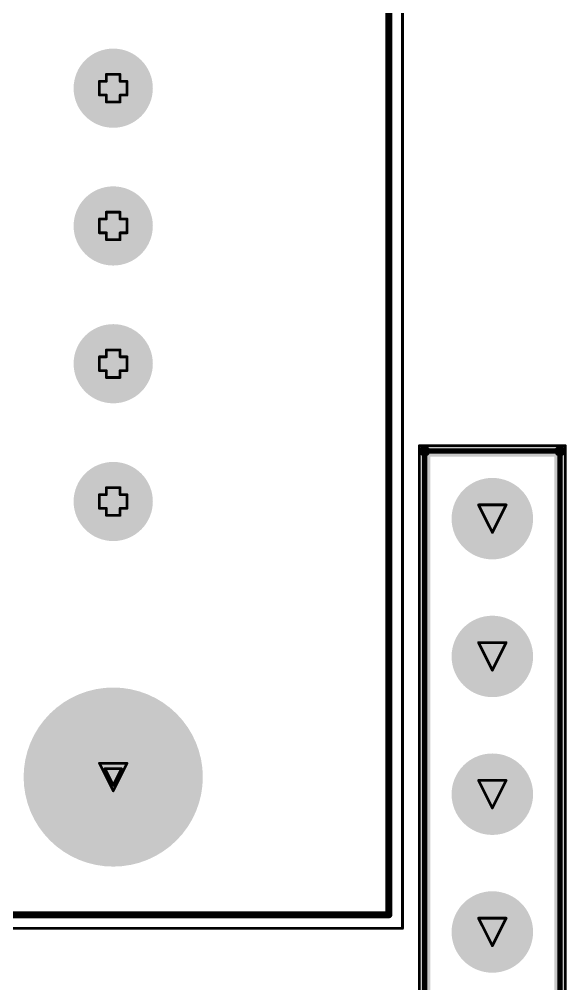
# Model space of a CAD drawing. Header units: millimetres. Extents: x 3.26 to 13.14, y 5.38 to 10.83.
# Drawn here: x 7.342 to 7.739, y 6.769 to 7.469 of the extents above; entities that cross this region are included whole.
import ezdxf

# ---------------------------------------------------------------- set-up
doc = ezdxf.new("R2010")
doc.units = ezdxf.units.MM
doc.header["$MEASUREMENT"] = 0
for name, color, linetype in [('BottomLayer', 5, 'Continuous'), ('BottomSolder', 6, 'Continuous'), ('DrillDrawing', 1, 'Continuous'), ('Mechanical13', 56, 'Continuous'), ('Mechanical15', 56, 'Continuous'), ('Mechanical16', 56, 'Continuous'), ('Mechanical4', 56, 'Continuous'), ('MultiLayer', 9, 'Continuous'), ('PadHoleLayer', 156, 'Continuous'), ('TopLayer', 1, 'Continuous'), ('TopOverlay', 2, 'Continuous'), ('TopSolder', 216, 'Continuous')]:
    doc.layers.add(name, color=color, linetype=linetype)

# ---------------------------------------------------------------- blocks, each defined once
blk = doc.blocks.new('BOUR_4609X_11')
at = {"layer": 'BottomLayer', "const_width": 0.02756}
for points in [[(0.08622, 0, 1), (0.11378, 0, 1)], [(0.18622, 0, 1), (0.21378, 0, 1)], [(0.28622, 0, 1), (0.31378, 0, 1)], [(0.38622, 0, 1), (0.41378, 0, 1)]]:
    blk.add_lwpolyline(points, format="xyb", close=True, dxfattribs=at)
at = {"layer": 'Mechanical13', "const_width": 0.00394}
for points in [[(-0.44902, 0.04902), (0.44902, 0.04902)], [(0.44902, 0.04902), (0.44902, -0.04902)], [(-0.44902, -0.04902), (0.44902, -0.04902)]]:
    blk.add_lwpolyline(points, dxfattribs=at)
at = {"layer": 'Mechanical13', "const_width": 0.00197}
for points in [[(0.44803, 0.04902, 1), (0.45, 0.04902, 1)], [(0.44803, 0.04902, 1), (0.45, 0.04902, 1)], [(0.44803, -0.04902, 1), (0.45, -0.04902, 1)], [(0.44803, -0.04902, 1), (0.45, -0.04902, 1)]]:
    blk.add_lwpolyline(points, format="xyb", close=True, dxfattribs=at)
at = {"layer": 'Mechanical15', "const_width": 0.00197}
for points in [[(-0.45295, 0.05295), (0.45295, 0.05295)], [(0.45295, 0.05295), (0.45295, -0.05295)], [(-0.45295, -0.05295), (0.45295, -0.05295)]]:
    blk.add_lwpolyline(points, dxfattribs=at)
at = {"layer": 'Mechanical15', "const_width": 0.000984}
for points in [[(0.45246, 0.05295, 1), (0.45344, 0.05295, 1)], [(0.45246, 0.05295, 1), (0.45344, 0.05295, 1)], [(0.45246, -0.05295, 1), (0.45344, -0.05295, 1)], [(0.45246, -0.05295, 1), (0.45344, -0.05295, 1)]]:
    blk.add_lwpolyline(points, format="xyb", close=True, dxfattribs=at)
at = {"layer": 'MultiLayer', "const_width": 0.02756}
for points in [[(0.08622, 0, 1), (0.11378, 0, 1)], [(0.18622, 0, 1), (0.21378, 0, 1)], [(0.28622, 0, 1), (0.31378, 0, 1)], [(0.38622, 0, 1), (0.41378, 0, 1)]]:
    blk.add_lwpolyline(points, format="xyb", close=True, dxfattribs=at)
at = {"layer": 'PadHoleLayer', "const_width": 0.01772}
for points in [[(0.09114, 0, 1), (0.10886, 0, 1)], [(0.19114, 0, 1), (0.20886, 0, 1)], [(0.29114, 0, 1), (0.30886, 0, 1)], [(0.39114, 0, 1), (0.40886, 0, 1)]]:
    blk.add_lwpolyline(points, format="xyb", close=True, dxfattribs=at)
at = {"layer": 'TopLayer', "const_width": 0.02756}
for points in [[(0.08622, 0, 1), (0.11378, 0, 1)], [(0.18622, 0, 1), (0.21378, 0, 1)], [(0.28622, 0, 1), (0.31378, 0, 1)], [(0.38622, 0, 1), (0.41378, 0, 1)]]:
    blk.add_lwpolyline(points, format="xyb", close=True, dxfattribs=at)
at = {"layer": 'TopOverlay', "const_width": 0.00787}
for points in [[(-0.44902, 0.04902), (0.44902, 0.04902)], [(0.44902, 0.04902), (0.44902, -0.04902)], [(-0.44902, -0.04902), (0.44902, -0.04902)]]:
    blk.add_lwpolyline(points, dxfattribs=at)
at = {"layer": 'TopOverlay', "const_width": 0.00394}
for points in [[(0.44705, 0.04902, 1), (0.45098, 0.04902, 1)], [(0.44705, 0.04902, 1), (0.45098, 0.04902, 1)], [(0.44705, -0.04902, 1), (0.45098, -0.04902, 1)], [(0.44705, -0.04902, 1), (0.45098, -0.04902, 1)]]:
    blk.add_lwpolyline(points, format="xyb", close=True, dxfattribs=at)
at = {"layer": 'TopSolder', "const_width": 0.02956}
for points in [[(0.08522, 0, 1), (0.11478, 0, 1)], [(0.18522, 0, 1), (0.21478, 0, 1)], [(0.28522, 0, 1), (0.31478, 0, 1)], [(0.38522, 0, 1), (0.41478, 0, 1)]]:
    blk.add_lwpolyline(points, format="xyb", close=True, dxfattribs=at)
blk = doc.blocks.new('_ARDUINO_MEGA2560_REV3___RETAIL_ARDUINO_MEGA2560_REV3___RETAIL_P________65')
at = {"layer": 'BottomLayer'}
for points, const_width in [([(-0.9815, -1.8, 1), (-0.9185, -1.8, 1)], 0.06299), ([(-0.76337, -1.8, 1), (-0.73663, -1.8, 1)], 0.02673), ([(-0.66337, -1.8, 1), (-0.63663, -1.8, 1)], 0.02673), ([(-0.56337, -1.8, 1), (-0.53663, -1.8, 1)], 0.02673), ([(-0.46337, -1.8, 1), (-0.43663, -1.8, 1)], 0.02673)]:
    blk.add_lwpolyline(points, format="xyb", close=True, dxfattribs=dict(at, const_width=const_width))
at = {"layer": 'BottomSolder'}
for points, const_width in [([(-0.9825, -1.8, 1), (-0.9175, -1.8, 1)], 0.06499), ([(-0.76437, -1.8, 1), (-0.73563, -1.8, 1)], 0.02873), ([(-0.66437, -1.8, 1), (-0.63563, -1.8, 1)], 0.02873), ([(-0.56437, -1.8, 1), (-0.53563, -1.8, 1)], 0.02873), ([(-0.46437, -1.8, 1), (-0.43563, -1.8, 1)], 0.02873)]:
    blk.add_lwpolyline(points, format="xyb", close=True, dxfattribs=dict(at, const_width=const_width))
at = {"layer": 'Mechanical16', "const_width": 0.00197}
for points in [[(-1.05984, 2.00984), (-1.05984, -2.00984)], [(-1.05984, -2.00984), (1.05984, -2.00984)]]:
    blk.add_lwpolyline(points, dxfattribs=at)
at = {"layer": 'Mechanical16', "const_width": 0.000984}
blk.add_lwpolyline([(-1.06033, -2.00984, 1), (-1.05935, -2.00984, 1)], format="xyb", close=True, dxfattribs=at)
blk.add_lwpolyline([(-1.06033, -2.00984, 1), (-1.05935, -2.00984, 1)], format="xyb", close=True, dxfattribs=at)
at = {"layer": 'Mechanical4', "const_width": 0.005}
for points in [[(-1.05, 2), (-1.05, -2)], [(-1.05, 2), (-1.05, -2)], [(-1.05, -2), (1.05, -2)], [(-1.05, -2), (1.05, -2)]]:
    blk.add_lwpolyline(points, dxfattribs=at)
at = {"layer": 'Mechanical4', "const_width": 0.0025}
blk.add_lwpolyline([(-1.05125, -2, 1), (-1.04875, -2, 1)], format="xyb", close=True, dxfattribs=at)
blk.add_lwpolyline([(-1.05125, -2, 1), (-1.04875, -2, 1)], format="xyb", close=True, dxfattribs=at)
blk.add_lwpolyline([(-1.05125, -2, 1), (-1.04875, -2, 1)], format="xyb", close=True, dxfattribs=at)
blk.add_lwpolyline([(-1.05125, -2, 1), (-1.04875, -2, 1)], format="xyb", close=True, dxfattribs=at)
at = {"layer": 'MultiLayer'}
for points, const_width in [([(-0.9815, -1.8, 1), (-0.9185, -1.8, 1)], 0.06299), ([(-0.76337, -1.8, 1), (-0.73663, -1.8, 1)], 0.02673), ([(-0.66337, -1.8, 1), (-0.63663, -1.8, 1)], 0.02673), ([(-0.56337, -1.8, 1), (-0.53663, -1.8, 1)], 0.02673), ([(-0.46337, -1.8, 1), (-0.43663, -1.8, 1)], 0.02673)]:
    blk.add_lwpolyline(points, format="xyb", close=True, dxfattribs=dict(at, const_width=const_width))
at = {"layer": 'PadHoleLayer'}
for points, const_width in [([(-0.9815, -1.8, 1), (-0.9185, -1.8, 1)], 0.06299), ([(-0.75837, -1.8, 1), (-0.74163, -1.8, 1)], 0.01673), ([(-0.65837, -1.8, 1), (-0.64163, -1.8, 1)], 0.01673), ([(-0.55837, -1.8, 1), (-0.54163, -1.8, 1)], 0.01673), ([(-0.45837, -1.8, 1), (-0.44163, -1.8, 1)], 0.01673)]:
    blk.add_lwpolyline(points, format="xyb", close=True, dxfattribs=dict(at, const_width=const_width))
at = {"layer": 'TopLayer'}
for points, const_width in [([(-0.9815, -1.8, 1), (-0.9185, -1.8, 1)], 0.06299), ([(-0.76337, -1.8, 1), (-0.73663, -1.8, 1)], 0.02673), ([(-0.66337, -1.8, 1), (-0.63663, -1.8, 1)], 0.02673), ([(-0.56337, -1.8, 1), (-0.53663, -1.8, 1)], 0.02673), ([(-0.46337, -1.8, 1), (-0.43663, -1.8, 1)], 0.02673)]:
    blk.add_lwpolyline(points, format="xyb", close=True, dxfattribs=dict(at, const_width=const_width))
at = {"layer": 'TopOverlay', "const_width": 0.005}
for points in [[(-1.05, 2), (-1.05, -2)], [(-1.05, -2), (1.05, -2)]]:
    blk.add_lwpolyline(points, dxfattribs=at)
at = {"layer": 'TopOverlay', "const_width": 0.0025}
blk.add_lwpolyline([(-1.05125, -2, 1), (-1.04875, -2, 1)], format="xyb", close=True, dxfattribs=at)
blk.add_lwpolyline([(-1.05125, -2, 1), (-1.04875, -2, 1)], format="xyb", close=True, dxfattribs=at)
at = {"layer": 'TopSolder'}
for points, const_width in [([(-0.9825, -1.8, 1), (-0.9175, -1.8, 1)], 0.06499), ([(-0.76437, -1.8, 1), (-0.73563, -1.8, 1)], 0.02873), ([(-0.66437, -1.8, 1), (-0.63563, -1.8, 1)], 0.02873), ([(-0.56437, -1.8, 1), (-0.53563, -1.8, 1)], 0.02873), ([(-0.46437, -1.8, 1), (-0.43563, -1.8, 1)], 0.02873)]:
    blk.add_lwpolyline(points, format="xyb", close=True, dxfattribs=dict(at, const_width=const_width))

msp = doc.modelspace()

# ---------------------------------------------------------------- linework, layer by layer
at = {"layer": 'DrillDrawing', "const_width": 0.002}
for points in [[(7.405, 7.424), (7.405, 7.429)], [(7.405, 7.429), (7.415, 7.429)], [(7.415, 7.424), (7.415, 7.429)], [(7.4, 7.414), (7.4, 7.424)], [(7.4, 7.424), (7.405, 7.424)], [(7.415, 7.424), (7.42, 7.424)], [(7.42, 7.414), (7.42, 7.424)], [(7.4, 7.414), (7.405, 7.414)], [(7.405, 7.409), (7.405, 7.414)], [(7.415, 7.414), (7.42, 7.414)], [(7.415, 7.409), (7.415, 7.414)], [(7.405, 7.409), (7.415, 7.409)], [(7.405, 7.324), (7.405, 7.329)], [(7.405, 7.329), (7.415, 7.329)], [(7.415, 7.324), (7.415, 7.329)], [(7.4, 7.314), (7.4, 7.324)], [(7.4, 7.324), (7.405, 7.324)], [(7.415, 7.324), (7.42, 7.324)], [(7.42, 7.314), (7.42, 7.324)], [(7.4, 7.314), (7.405, 7.314)], [(7.405, 7.309), (7.405, 7.314)], [(7.415, 7.314), (7.42, 7.314)], [(7.415, 7.309), (7.415, 7.314)], [(7.405, 7.309), (7.415, 7.309)], [(7.4, 7.214), (7.4, 7.224)], [(7.4, 7.224), (7.405, 7.224)], [(7.405, 7.224), (7.405, 7.229)], [(7.405, 7.229), (7.415, 7.229)], [(7.415, 7.224), (7.415, 7.229)], [(7.415, 7.224), (7.42, 7.224)], [(7.42, 7.214), (7.42, 7.224)], [(7.4, 7.214), (7.405, 7.214)], [(7.405, 7.209), (7.405, 7.214)], [(7.405, 7.209), (7.415, 7.209)], [(7.415, 7.214), (7.42, 7.214)], [(7.415, 7.209), (7.415, 7.214)], [(7.405, 7.124), (7.405, 7.129)], [(7.405, 7.129), (7.415, 7.129)], [(7.415, 7.124), (7.415, 7.129)], [(7.4, 7.114), (7.4, 7.124)], [(7.4, 7.124), (7.405, 7.124)], [(7.415, 7.124), (7.42, 7.124)], [(7.42, 7.114), (7.42, 7.124)], [(7.4, 7.114), (7.405, 7.114)], [(7.405, 7.109), (7.405, 7.114)], [(7.415, 7.114), (7.42, 7.114)], [(7.415, 7.109), (7.415, 7.114)], [(7.675, 7.11655), (7.695, 7.11655)], [(7.675, 7.11655), (7.685, 7.09655)], [(7.685, 7.09655), (7.695, 7.11655)], [(7.405, 7.109), (7.415, 7.109)], [(7.675, 7.01655), (7.695, 7.01655)], [(7.675, 7.01655), (7.685, 6.99655)], [(7.685, 6.99655), (7.695, 7.01655)], [(7.4, 6.929), (7.42, 6.929)], [(7.4, 6.929), (7.41, 6.909)], [(7.41, 6.909), (7.42, 6.929)], [(7.404, 6.925), (7.416, 6.925)], [(7.404, 6.925), (7.41, 6.913)], [(7.41, 6.913), (7.416, 6.925)], [(7.675, 6.91655), (7.695, 6.91655)], [(7.675, 6.91655), (7.685, 6.89655)], [(7.685, 6.89655), (7.695, 6.91655)], [(7.675, 6.81655), (7.695, 6.81655)], [(7.675, 6.81655), (7.685, 6.79655)], [(7.685, 6.79655), (7.695, 6.81655)]]:
    msp.add_lwpolyline(points, dxfattribs=at)
at = {"layer": 'DrillDrawing', "const_width": 0.001}
for points in [[(7.4045, 7.429, 1), (7.4055, 7.429, 1)], [(7.4045, 7.429, 1), (7.4055, 7.429, 1)], [(7.4145, 7.429, 1), (7.4155, 7.429, 1)], [(7.4145, 7.429, 1), (7.4155, 7.429, 1)], [(7.3995, 7.424, 1), (7.4005, 7.424, 1)], [(7.3995, 7.424, 1), (7.4005, 7.424, 1)], [(7.4045, 7.424, 1), (7.4055, 7.424, 1)], [(7.4045, 7.424, 1), (7.4055, 7.424, 1)], [(7.4145, 7.424, 1), (7.4155, 7.424, 1)], [(7.4145, 7.424, 1), (7.4155, 7.424, 1)], [(7.4195, 7.424, 1), (7.4205, 7.424, 1)], [(7.4195, 7.424, 1), (7.4205, 7.424, 1)], [(7.3995, 7.414, 1), (7.4005, 7.414, 1)], [(7.3995, 7.414, 1), (7.4005, 7.414, 1)], [(7.4045, 7.414, 1), (7.4055, 7.414, 1)], [(7.4045, 7.414, 1), (7.4055, 7.414, 1)], [(7.4145, 7.414, 1), (7.4155, 7.414, 1)], [(7.4145, 7.414, 1), (7.4155, 7.414, 1)], [(7.4195, 7.414, 1), (7.4205, 7.414, 1)], [(7.4195, 7.414, 1), (7.4205, 7.414, 1)], [(7.4045, 7.409, 1), (7.4055, 7.409, 1)], [(7.4045, 7.409, 1), (7.4055, 7.409, 1)], [(7.4145, 7.409, 1), (7.4155, 7.409, 1)], [(7.4145, 7.409, 1), (7.4155, 7.409, 1)], [(7.4045, 7.329, 1), (7.4055, 7.329, 1)], [(7.4045, 7.329, 1), (7.4055, 7.329, 1)], [(7.4145, 7.329, 1), (7.4155, 7.329, 1)], [(7.4145, 7.329, 1), (7.4155, 7.329, 1)], [(7.3995, 7.324, 1), (7.4005, 7.324, 1)], [(7.3995, 7.324, 1), (7.4005, 7.324, 1)], [(7.4045, 7.324, 1), (7.4055, 7.324, 1)], [(7.4045, 7.324, 1), (7.4055, 7.324, 1)], [(7.4145, 7.324, 1), (7.4155, 7.324, 1)], [(7.4145, 7.324, 1), (7.4155, 7.324, 1)], [(7.4195, 7.324, 1), (7.4205, 7.324, 1)], [(7.4195, 7.324, 1), (7.4205, 7.324, 1)], [(7.3995, 7.314, 1), (7.4005, 7.314, 1)], [(7.3995, 7.314, 1), (7.4005, 7.314, 1)], [(7.4045, 7.314, 1), (7.4055, 7.314, 1)], [(7.4045, 7.314, 1), (7.4055, 7.314, 1)], [(7.4145, 7.314, 1), (7.4155, 7.314, 1)], [(7.4145, 7.314, 1), (7.4155, 7.314, 1)], [(7.4195, 7.314, 1), (7.4205, 7.314, 1)], [(7.4195, 7.314, 1), (7.4205, 7.314, 1)], [(7.4045, 7.309, 1), (7.4055, 7.309, 1)], [(7.4045, 7.309, 1), (7.4055, 7.309, 1)], [(7.4145, 7.309, 1), (7.4155, 7.309, 1)], [(7.4145, 7.309, 1), (7.4155, 7.309, 1)], [(7.3995, 7.224, 1), (7.4005, 7.224, 1)], [(7.3995, 7.224, 1), (7.4005, 7.224, 1)], [(7.4045, 7.229, 1), (7.4055, 7.229, 1)], [(7.4045, 7.229, 1), (7.4055, 7.229, 1)], [(7.4045, 7.224, 1), (7.4055, 7.224, 1)], [(7.4045, 7.224, 1), (7.4055, 7.224, 1)], [(7.4145, 7.229, 1), (7.4155, 7.229, 1)], [(7.4145, 7.229, 1), (7.4155, 7.229, 1)], [(7.4145, 7.224, 1), (7.4155, 7.224, 1)], [(7.4145, 7.224, 1), (7.4155, 7.224, 1)], [(7.4195, 7.224, 1), (7.4205, 7.224, 1)], [(7.4195, 7.224, 1), (7.4205, 7.224, 1)], [(7.3995, 7.214, 1), (7.4005, 7.214, 1)], [(7.3995, 7.214, 1), (7.4005, 7.214, 1)], [(7.4045, 7.214, 1), (7.4055, 7.214, 1)], [(7.4045, 7.214, 1), (7.4055, 7.214, 1)], [(7.4045, 7.209, 1), (7.4055, 7.209, 1)], [(7.4045, 7.209, 1), (7.4055, 7.209, 1)], [(7.4145, 7.214, 1), (7.4155, 7.214, 1)], [(7.4145, 7.214, 1), (7.4155, 7.214, 1)], [(7.4145, 7.209, 1), (7.4155, 7.209, 1)], [(7.4145, 7.209, 1), (7.4155, 7.209, 1)], [(7.4195, 7.214, 1), (7.4205, 7.214, 1)], [(7.4195, 7.214, 1), (7.4205, 7.214, 1)], [(7.4045, 7.129, 1), (7.4055, 7.129, 1)], [(7.4045, 7.129, 1), (7.4055, 7.129, 1)], [(7.4145, 7.129, 1), (7.4155, 7.129, 1)], [(7.4145, 7.129, 1), (7.4155, 7.129, 1)], [(7.3995, 7.124, 1), (7.4005, 7.124, 1)], [(7.3995, 7.124, 1), (7.4005, 7.124, 1)], [(7.4045, 7.124, 1), (7.4055, 7.124, 1)], [(7.4045, 7.124, 1), (7.4055, 7.124, 1)], [(7.4145, 7.124, 1), (7.4155, 7.124, 1)], [(7.4145, 7.124, 1), (7.4155, 7.124, 1)], [(7.4195, 7.124, 1), (7.4205, 7.124, 1)], [(7.4195, 7.124, 1), (7.4205, 7.124, 1)], [(7.3995, 7.114, 1), (7.4005, 7.114, 1)], [(7.3995, 7.114, 1), (7.4005, 7.114, 1)], [(7.4045, 7.114, 1), (7.4055, 7.114, 1)], [(7.4045, 7.114, 1), (7.4055, 7.114, 1)], [(7.4145, 7.114, 1), (7.4155, 7.114, 1)], [(7.4145, 7.114, 1), (7.4155, 7.114, 1)], [(7.4195, 7.114, 1), (7.4205, 7.114, 1)], [(7.4195, 7.114, 1), (7.4205, 7.114, 1)], [(7.6745, 7.11655, 1), (7.6755, 7.11655, 1)], [(7.6745, 7.11655, 1), (7.6755, 7.11655, 1)], [(7.6945, 7.11655, 1), (7.6955, 7.11655, 1)], [(7.6945, 7.11655, 1), (7.6955, 7.11655, 1)], [(7.4045, 7.109, 1), (7.4055, 7.109, 1)], [(7.4045, 7.109, 1), (7.4055, 7.109, 1)], [(7.4145, 7.109, 1), (7.4155, 7.109, 1)], [(7.4145, 7.109, 1), (7.4155, 7.109, 1)], [(7.6845, 7.09655, 1), (7.6855, 7.09655, 1)], [(7.6845, 7.09655, 1), (7.6855, 7.09655, 1)], [(7.6745, 7.01655, 1), (7.6755, 7.01655, 1)], [(7.6745, 7.01655, 1), (7.6755, 7.01655, 1)], [(7.6945, 7.01655, 1), (7.6955, 7.01655, 1)], [(7.6945, 7.01655, 1), (7.6955, 7.01655, 1)], [(7.6845, 6.99655, 1), (7.6855, 6.99655, 1)], [(7.6845, 6.99655, 1), (7.6855, 6.99655, 1)], [(7.3995, 6.929, 1), (7.4005, 6.929, 1)], [(7.3995, 6.929, 1), (7.4005, 6.929, 1)], [(7.4195, 6.929, 1), (7.4205, 6.929, 1)], [(7.4195, 6.929, 1), (7.4205, 6.929, 1)], [(7.4035, 6.925, 1), (7.4045, 6.925, 1)], [(7.4035, 6.925, 1), (7.4045, 6.925, 1)], [(7.4155, 6.925, 1), (7.4165, 6.925, 1)], [(7.4155, 6.925, 1), (7.4165, 6.925, 1)], [(7.6745, 6.91655, 1), (7.6755, 6.91655, 1)], [(7.6745, 6.91655, 1), (7.6755, 6.91655, 1)], [(7.6945, 6.91655, 1), (7.6955, 6.91655, 1)], [(7.6945, 6.91655, 1), (7.6955, 6.91655, 1)], [(7.4095, 6.913, 1), (7.4105, 6.913, 1)], [(7.4095, 6.913, 1), (7.4105, 6.913, 1)], [(7.4095, 6.909, 1), (7.4105, 6.909, 1)], [(7.4095, 6.909, 1), (7.4105, 6.909, 1)], [(7.6845, 6.89655, 1), (7.6855, 6.89655, 1)], [(7.6845, 6.89655, 1), (7.6855, 6.89655, 1)], [(7.6745, 6.81655, 1), (7.6755, 6.81655, 1)], [(7.6745, 6.81655, 1), (7.6755, 6.81655, 1)], [(7.6945, 6.81655, 1), (7.6955, 6.81655, 1)], [(7.6945, 6.81655, 1), (7.6955, 6.81655, 1)], [(7.6845, 6.79655, 1), (7.6855, 6.79655, 1)], [(7.6845, 6.79655, 1), (7.6855, 6.79655, 1)]]:
    msp.add_lwpolyline(points, format="xyb", close=True, dxfattribs=at)

# ---------------------------------------------------------------- block references
at = {"rotation": 90}
for name, p in [('_ARDUINO_MEGA2560_REV3___RETAIL_ARDUINO_MEGA2560_REV3___RETAIL_P________65', (5.61, 7.869)), ('BOUR_4609X_11', (7.685, 6.70655))]:
    msp.add_blockref(name, p, dxfattribs=at)

doc.saveas('drawing.dxf')
